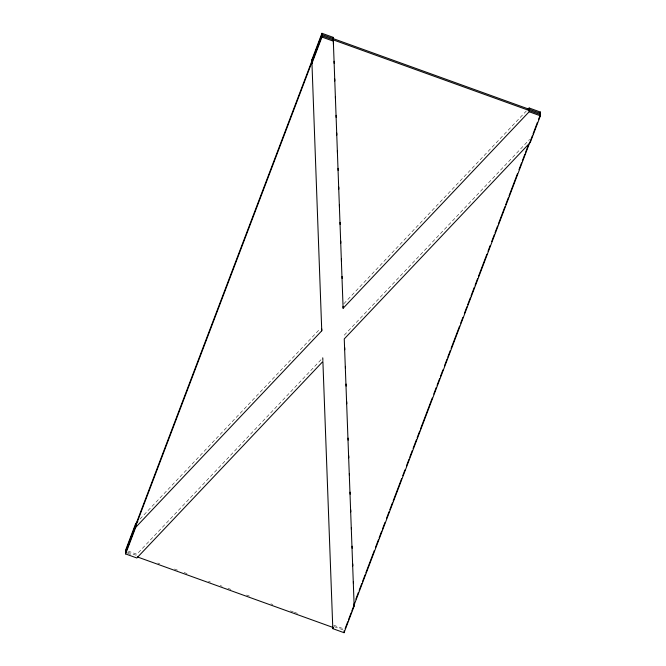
<?xml version="1.0" encoding="UTF-8"?>
<svg xmlns="http://www.w3.org/2000/svg" width="666" height="666" viewBox="0 0 666 666"><rect width="100%" height="100%" fill="white"/><g stroke="black" fill="none" stroke-linecap="round" stroke-linejoin="round"><path stroke-width="0.5" stroke-dasharray="3.33 2.5" d="M139.985 519.055L320.321 328.571M343.822 303.754L526.298 111.014M323.002 360.864L322.885 357.742L136.846 554.245L128.413 551.207M344.247 335.181L529.578 139.435M333.741 625.232L344.056 628.954M127.547 552.147L136.322 555.311M157.784 563.045L159.732 563.744M174.359 569.022L178.263 570.429M184.116 572.535L187.038 573.592M208.491 581.326L210.448 582.034M220.196 585.547L222.144 586.247M227.997 588.361L230.927 589.418M246.528 595.038L249.45 596.095M270.912 603.829L272.86 604.537M290.418 610.864L293.34 611.921M294.314 612.27L298.218 613.677M334.299 626.689L344.056 630.202M127.547 553.388L130.478 554.445M322.885 357.742L322.885 360.556"/><path stroke-width="1" d="M137.845 521.312L135.706 523.568L125.599 550.191L125.599 553.937L136.846 558L322.893 361.496L332.809 628.646L344.056 632.7L354.17 606.085L354.162 603.271M125.599 553.937L135.714 527.322L321.753 330.819L311.83 59.915L321.944 33.3L333.191 37.354L333.275 39.436M125.599 551.44L321.944 34.549L540.401 113.312L539.66 115.251M125.599 552.688L321.944 35.797L540.401 114.56L538.553 119.414M311.838 63.67L321.944 37.046L321.944 33.3M539.676 113.961L540.401 112.063L529.154 108L527.722 109.507M355.86 599.109L358.45 592.307M359.182 590.367L361.771 583.566M362.504 581.618L365.093 574.825M365.825 572.877L374.317 550.532M375.424 547.618L378.38 539.843M379.112 537.903L381.701 531.102M382.434 529.154L385.023 522.352M386.496 518.464L389.077 511.663M389.818 509.723L392.399 502.922M393.14 500.982L401.631 478.629M402.739 475.715L404.953 469.888M406.426 466L409.007 459.199M409.748 457.259L412.329 450.457M413.07 448.509L416.392 439.768M417.132 437.828L419.713 431.027M420.454 429.079L432.259 397.993M433.741 394.106L436.322 387.304M437.062 385.356L439.643 378.554M440.384 376.615L442.965 369.813M444.438 365.925L447.028 359.124M447.76 357.184L450.349 350.383M451.082 348.435L459.573 326.09M460.681 323.176L462.895 317.349M464.368 313.461L466.958 306.66M467.69 304.72L470.279 297.918M471.012 295.97L474.334 287.229M475.074 285.281L477.655 278.48M478.396 276.54L486.888 254.196M487.995 251.282L490.209 245.446M491.683 241.567L494.264 234.765M495.005 232.817L497.585 226.015M498.326 224.076L504.97 206.585M505.71 204.645L508.291 197.844M509.032 195.896L517.515 173.551M518.997 169.663L521.578 162.862M522.319 160.922L524.9 154.121M525.64 152.173L528.221 145.371M345.163 628.538L347.744 621.736M348.485 619.788L351.065 612.986M351.806 611.047L532.284 135.931M533.016 133.991L537.445 122.328M540.401 112.063L540.401 115.809L530.294 142.432L344.255 338.927L354.17 606.085M333.191 37.354L343.115 308.258L529.154 111.755L529.154 108M321.944 37.046L333.2 41.109M529.154 111.755L540.401 115.809M137.304 556.909L333.325 627.58M333.391 42.557L333.466 44.63M334.082 61.264L334.157 63.345M334.74 78.938L334.815 81.019M335.398 96.603L335.473 98.685M336.089 115.318L336.163 117.399M336.746 132.992L336.821 135.065M337.404 150.658L337.479 152.739M338.053 168.332L338.137 170.413M338.753 187.046L338.827 189.119M339.41 204.712L339.485 206.793M340.06 222.386L340.143 224.467M340.759 241.1L340.834 243.173M341.417 258.766L341.491 260.847M342.066 276.44L342.149 278.521M344.713 347.652L344.788 349.733M345.404 366.367L345.479 368.448M346.062 384.041L346.137 386.114M346.72 401.706L346.795 403.787M348.068 438.095L348.143 440.168M348.726 455.76L348.801 457.842M349.384 473.434L349.459 475.516M350.075 492.141L350.15 494.222M350.732 509.815L350.807 511.896M351.39 527.489L351.465 529.57M352.081 546.195L352.156 548.276M352.739 563.869L352.814 565.95M353.396 581.543L353.471 583.624M311.83 59.915L311.946 63.037M344.056 630.827L344.056 632.7M343.115 306.385L343.115 308.258M332.8 626.773L332.809 628.646M321.753 328.946L321.753 330.819M135.706 523.568L135.714 527.322"/></g></svg>
